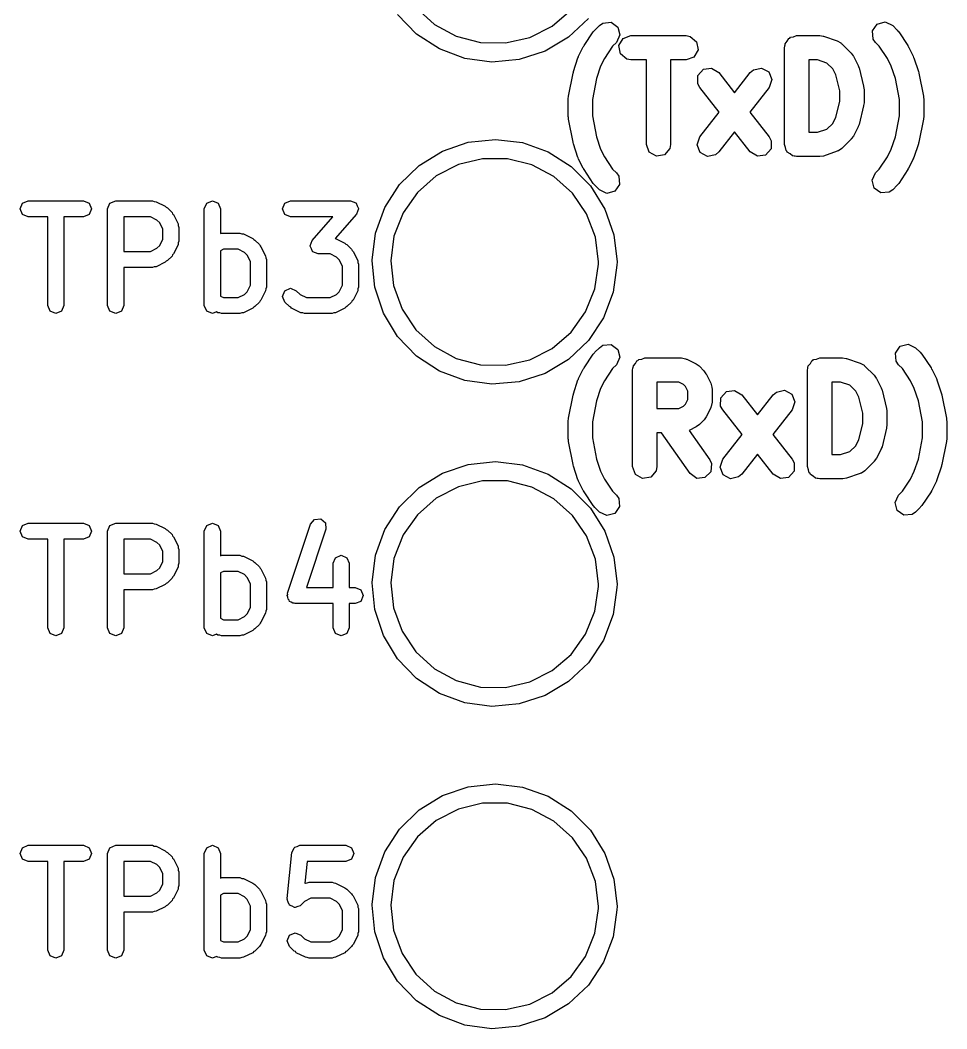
# Model space of a CAD drawing. Extents: x 59.1 to 151.1, y -119.5 to -80.2.
# Drawn here: x 96.06 to 101.81, y -110.76 to -104.5 of the extents above; entities that cross this region are included whole.
import ezdxf

# ---------------------------------------------------------------- set-up
doc = ezdxf.new("R2010")
doc.units = 0
doc.layers.add('BLACK', color=7, linetype='CONTINUOUS')

msp = doc.modelspace()

# ---------------------------------------------------------------- linework, layer by layer
at = {"layer": 'BLACK', "linetype": 'CONTINUOUS'}
for p, q in [((98.5156, -104.586), (98.3979, -104.464)), ((98.512, -104.421), (98.6265, -104.526)), ((99.3568, -104.537), (99.4746, -104.436)), ((98.6265, -104.526), (98.7627, -104.599)), ((99.2184, -104.607), (99.3568, -104.537)), ((99.5822, -104.489), (99.4595, -104.605)), ((99.6217, -104.561), (99.6503, -104.533)), ((99.6503, -104.533), (99.6716, -104.518)), ((99.6716, -104.518), (99.7227, -104.513)), ((99.7227, -104.513), (99.7647, -104.543)), ((101.345, -104.566), (101.375, -104.524)), ((101.375, -104.524), (101.424, -104.511)), ((101.424, -104.511), (101.471, -104.533)), ((101.471, -104.533), (101.499, -104.561)), ((98.6573, -104.678), (98.5156, -104.586)), ((98.7627, -104.599), (98.9125, -104.639)), ((99.5552, -104.658), (99.6123, -104.573)), ((99.6123, -104.573), (99.6202, -104.564)), ((99.6202, -104.564), (99.6217, -104.561)), ((99.778, -104.592), (99.7563, -104.639)), ((99.7647, -104.543), (99.778, -104.592)), ((99.7979, -104.614), (99.8461, -104.596)), ((99.8461, -104.596), (100.189, -104.596)), ((100.189, -104.596), (100.215, -104.601)), ((100.215, -104.601), (100.254, -104.634)), ((100.837, -104.606), (100.856, -104.603)), ((100.856, -104.603), (100.875, -104.596)), ((100.875, -104.596), (101.018, -104.596)), ((101.018, -104.596), (101.04, -104.6)), ((101.04, -104.6), (101.041, -104.6)), ((101.041, -104.6), (101.127, -104.629)), ((101.35, -104.617), (101.345, -104.566)), ((101.499, -104.561), (101.506, -104.571)), ((101.506, -104.571), (101.509, -104.573)), ((101.509, -104.573), (101.566, -104.658)), ((98.9125, -104.639), (99.0674, -104.641)), ((99.0674, -104.641), (99.2184, -104.607)), ((99.4595, -104.605), (99.314, -104.692)), ((99.5219, -104.724), (99.5505, -104.666)), ((99.5505, -104.666), (99.5545, -104.661)), ((99.5545, -104.661), (99.5552, -104.658)), ((99.733, -104.662), (99.6826, -104.738)), ((99.7563, -104.639), (99.733, -104.662)), ((99.7723, -104.658), (99.7979, -104.614)), ((99.7812, -104.709), (99.7723, -104.658)), ((100.254, -104.634), (100.263, -104.684)), ((100.8, -104.671), (100.801, -104.662)), ((100.801, -104.658), (100.803, -104.656)), ((100.801, -104.662), (100.801, -104.658)), ((100.803, -104.656), (100.804, -104.646)), ((100.804, -104.646), (100.817, -104.631)), ((100.817, -104.631), (100.827, -104.614)), ((100.827, -104.614), (100.833, -104.612)), ((100.833, -104.612), (100.837, -104.606)), ((101.127, -104.629), (101.15, -104.641)), ((101.15, -104.641), (101.152, -104.645)), ((101.152, -104.645), (101.156, -104.647)), ((101.156, -104.647), (101.213, -104.704)), ((101.365, -104.639), (101.35, -104.617)), ((101.388, -104.662), (101.365, -104.639)), ((101.438, -104.738), (101.388, -104.662)), ((101.566, -104.658), (101.568, -104.665)), ((101.568, -104.665), (101.57, -104.666)), ((101.57, -104.666), (101.599, -104.724)), ((98.8161, -104.737), (98.6573, -104.678)), ((99.314, -104.692), (99.1528, -104.744)), ((99.5178, -104.733), (99.5216, -104.727)), ((99.5216, -104.727), (99.5219, -104.724)), ((99.8205, -104.742), (99.7812, -104.709)), ((100.237, -104.729), (100.189, -104.746)), ((100.263, -104.684), (100.237, -104.729)), ((100.8, -105.271), (100.8, -104.671)), ((101.213, -104.704), (101.226, -104.722)), ((101.226, -104.722), (101.228, -104.724)), ((101.228, -104.724), (101.256, -104.781)), ((101.599, -104.724), (101.601, -104.731)), ((98.9841, -104.76), (98.8161, -104.737)), ((99.1528, -104.744), (98.9841, -104.76)), ((99.4893, -104.819), (99.5178, -104.733)), ((99.6585, -104.786), (99.6331, -104.862)), ((99.6826, -104.738), (99.6585, -104.786)), ((99.8461, -104.746), (99.8205, -104.742)), ((99.9426, -104.746), (99.8461, -104.746)), ((99.9426, -105.271), (99.9426, -104.746)), ((100.189, -104.746), (100.093, -104.746)), ((100.093, -104.746), (100.093, -105.271)), ((100.95, -104.746), (100.95, -105.196)), ((101.005, -104.746), (100.95, -104.746)), ((101.063, -104.766), (101.005, -104.746)), ((101.099, -104.802), (101.063, -104.766)), ((101.256, -104.781), (101.26, -104.793)), ((101.462, -104.786), (101.438, -104.738)), ((101.488, -104.862), (101.462, -104.786)), ((101.601, -104.731), (101.603, -104.733)), ((101.603, -104.733), (101.632, -104.819)), ((99.4583, -104.971), (99.4869, -104.828)), ((99.4869, -104.828), (99.4894, -104.822)), ((99.4894, -104.822), (99.4893, -104.819)), ((100.261, -104.895), (100.262, -104.844)), ((100.262, -104.844), (100.296, -104.805)), ((100.296, -104.805), (100.347, -104.798)), ((100.347, -104.798), (100.391, -104.825)), ((100.391, -104.825), (100.489, -104.95)), ((100.489, -104.95), (100.587, -104.825)), ((100.587, -104.825), (100.607, -104.808)), ((100.607, -104.808), (100.657, -104.797)), ((100.657, -104.797), (100.702, -104.821)), ((100.702, -104.821), (100.721, -104.869)), ((101.118, -104.84), (101.099, -104.802)), ((101.143, -104.938), (101.118, -104.84)), ((101.26, -104.793), (101.262, -104.796)), ((101.262, -104.796), (101.29, -104.91)), ((101.632, -104.819), (101.633, -104.826)), ((101.633, -104.826), (101.634, -104.828)), ((101.634, -104.828), (101.663, -104.971)), ((99.6331, -104.862), (99.6069, -104.993)), ((100.273, -104.918), (100.261, -104.895)), ((100.721, -104.869), (100.705, -104.918)), ((101.29, -104.91), (101.291, -104.925)), ((101.514, -104.993), (101.488, -104.862)), ((99.4569, -104.986), (99.4588, -104.974)), ((99.4588, -104.974), (99.4583, -104.971)), ((100.394, -105.071), (100.273, -104.918)), ((100.705, -104.918), (100.584, -105.071)), ((101.143, -105.005), (101.143, -104.938)), ((101.291, -104.925), (101.293, -104.929)), ((101.293, -104.929), (101.293, -105.014)), ((101.663, -104.971), (101.663, -104.982)), ((99.4569, -105.1), (99.4569, -104.986)), ((99.6069, -104.993), (99.6069, -105.093)), ((101.118, -105.102), (101.143, -105.005)), ((101.29, -105.032), (101.262, -105.147)), ((101.293, -105.014), (101.29, -105.029)), ((101.29, -105.029), (101.29, -105.032)), ((101.514, -105.093), (101.514, -104.993)), ((101.663, -104.982), (101.664, -104.986)), ((101.664, -104.986), (101.664, -105.1)), ((99.4581, -105.103), (99.4569, -105.1)), ((99.4583, -105.115), (99.4581, -105.103)), ((99.6069, -105.093), (99.6331, -105.224)), ((100.273, -105.225), (100.394, -105.071)), ((100.584, -105.071), (100.705, -105.225)), ((101.099, -105.141), (101.118, -105.102)), ((101.488, -105.224), (101.514, -105.093)), ((101.664, -105.1), (101.662, -105.111)), ((99.4869, -105.258), (99.4583, -105.115)), ((101.063, -105.177), (101.099, -105.141)), ((101.256, -105.162), (101.228, -105.219)), ((101.262, -105.147), (101.256, -105.159)), ((101.256, -105.159), (101.256, -105.162)), ((101.663, -105.115), (101.634, -105.258)), ((101.662, -105.111), (101.663, -105.115)), ((99.6331, -105.224), (99.6585, -105.3)), ((100.257, -105.274), (100.273, -105.225)), ((100.489, -105.193), (100.391, -105.318)), ((100.587, -105.318), (100.489, -105.193)), ((100.705, -105.225), (100.717, -105.248)), ((100.95, -105.196), (101.005, -105.196)), ((101.005, -105.196), (101.063, -105.177)), ((101.228, -105.219), (101.214, -105.237)), ((101.462, -105.3), (101.488, -105.224)), ((98.6764, -105.312), (98.8368, -105.258)), ((98.8368, -105.258), (99.0053, -105.24)), ((99.0053, -105.24), (99.1735, -105.26)), ((99.1735, -105.26), (99.3332, -105.317)), ((99.4883, -105.26), (99.4869, -105.258)), ((99.4893, -105.267), (99.4883, -105.26)), ((99.5178, -105.352), (99.4893, -105.267)), ((99.9601, -105.32), (99.9426, -105.271)), ((100.093, -105.271), (100.088, -105.297)), ((100.276, -105.321), (100.257, -105.274)), ((100.717, -105.248), (100.716, -105.299)), ((100.806, -105.29), (100.8, -105.271)), ((100.81, -105.309), (100.806, -105.29)), ((101.213, -105.239), (101.156, -105.296)), ((101.214, -105.237), (101.213, -105.239)), ((101.632, -105.267), (101.603, -105.352)), ((101.634, -105.258), (101.632, -105.264)), ((101.632, -105.264), (101.632, -105.267)), ((98.5321, -105.401), (98.6764, -105.312)), ((99.3332, -105.317), (99.4762, -105.408)), ((99.5197, -105.355), (99.5178, -105.352)), ((99.5219, -105.362), (99.5197, -105.355)), ((99.6585, -105.3), (99.6826, -105.348)), ((99.6826, -105.348), (99.733, -105.424)), ((100.005, -105.345), (99.9601, -105.32)), ((100.055, -105.336), (100.005, -105.345)), ((100.088, -105.297), (100.055, -105.336)), ((100.321, -105.346), (100.276, -105.321)), ((100.371, -105.335), (100.321, -105.346)), ((100.391, -105.318), (100.371, -105.335)), ((100.631, -105.345), (100.587, -105.318)), ((100.682, -105.338), (100.631, -105.345)), ((100.716, -105.299), (100.682, -105.338)), ((100.815, -105.313), (100.81, -105.309)), ((100.817, -105.32), (100.815, -105.313)), ((100.834, -105.329), (100.817, -105.32)), ((100.849, -105.342), (100.834, -105.329)), ((100.859, -105.344), (100.849, -105.342)), ((100.862, -105.345), (100.859, -105.344)), ((100.865, -105.345), (100.862, -105.345)), ((100.875, -105.346), (100.865, -105.345)), ((101.018, -105.346), (100.875, -105.346)), ((101.019, -105.346), (101.018, -105.346)), ((101.041, -105.343), (101.019, -105.346)), ((101.127, -105.314), (101.041, -105.343)), ((101.131, -105.311), (101.127, -105.314)), ((101.135, -105.311), (101.131, -105.311)), ((101.156, -105.296), (101.135, -105.311)), ((101.388, -105.424), (101.438, -105.348)), ((101.438, -105.348), (101.462, -105.3)), ((101.603, -105.352), (101.599, -105.359)), ((98.411, -105.52), (98.5321, -105.401)), ((98.7753, -105.396), (98.6376, -105.467)), ((98.9259, -105.36), (98.7753, -105.396)), ((99.0808, -105.36), (98.9259, -105.36)), ((99.231, -105.398), (99.0808, -105.36)), ((99.3679, -105.471), (99.231, -105.398)), ((99.4762, -105.408), (99.5956, -105.528)), ((99.5505, -105.419), (99.5219, -105.362)), ((101.599, -105.362), (101.57, -105.419)), ((101.599, -105.359), (101.599, -105.362)), ((98.6376, -105.467), (98.5209, -105.569)), ((99.4836, -105.574), (99.3679, -105.471)), ((99.5524, -105.421), (99.5505, -105.419)), ((99.5552, -105.427), (99.5524, -105.421)), ((99.6123, -105.513), (99.5552, -105.427)), ((99.733, -105.424), (99.7563, -105.447)), ((99.7563, -105.447), (99.7713, -105.468)), ((99.7713, -105.468), (99.7757, -105.519)), ((101.343, -105.493), (101.365, -105.447)), ((101.365, -105.447), (101.388, -105.424)), ((101.566, -105.427), (101.509, -105.513)), ((101.57, -105.419), (101.566, -105.425)), ((101.566, -105.425), (101.566, -105.427)), ((98.3193, -105.662), (98.411, -105.52)), ((99.5956, -105.528), (99.6854, -105.672)), ((99.6151, -105.515), (99.6123, -105.513)), ((99.6217, -105.524), (99.6151, -105.515)), ((99.6503, -105.553), (99.6217, -105.524)), ((99.7757, -105.519), (99.7463, -105.561)), ((101.356, -105.543), (101.343, -105.493)), ((101.398, -105.572), (101.356, -105.543)), ((101.499, -105.524), (101.471, -105.553)), ((101.501, -105.521), (101.499, -105.524)), ((101.509, -105.513), (101.501, -105.521)), ((98.5209, -105.569), (98.4318, -105.695)), ((99.5713, -105.701), (99.4836, -105.574)), ((99.6967, -105.575), (99.6503, -105.553)), ((99.7463, -105.561), (99.6967, -105.575)), ((101.449, -105.568), (101.398, -105.572)), ((101.471, -105.553), (101.449, -105.568)), ((96.0557, -105.671), (96.0704, -105.636)), ((96.0704, -105.636), (96.1057, -105.621)), ((96.1057, -105.621), (96.4486, -105.621)), ((96.4486, -105.621), (96.4839, -105.636)), ((96.4839, -105.636), (96.4986, -105.671)), ((96.5986, -105.671), (96.6132, -105.636)), ((96.6132, -105.636), (96.6486, -105.621)), ((96.6486, -105.621), (96.8771, -105.621)), ((96.8771, -105.621), (96.8879, -105.626)), ((96.8879, -105.626), (96.8995, -105.627)), ((96.8995, -105.627), (96.9566, -105.655)), ((96.9566, -105.655), (96.962, -105.661)), ((96.962, -105.661), (96.9696, -105.665)), ((96.9696, -105.665), (96.9982, -105.693)), ((97.1986, -105.671), (97.2132, -105.636)), ((97.2132, -105.636), (97.2486, -105.621)), ((97.2486, -105.621), (97.2839, -105.636)), ((97.2839, -105.636), (97.2986, -105.671)), ((97.6843, -105.671), (97.6989, -105.636)), ((97.6989, -105.636), (97.7343, -105.621)), ((97.7343, -105.621), (98.1057, -105.621)), ((98.1057, -105.621), (98.122, -105.628)), ((98.122, -105.628), (98.1386, -105.634)), ((98.1386, -105.634), (98.1394, -105.635)), ((98.1394, -105.635), (98.1411, -105.636)), ((98.1411, -105.636), (98.1478, -105.652)), ((98.1478, -105.652), (98.1556, -105.668)), ((98.1556, -105.668), (98.155, -105.67)), ((98.2613, -105.821), (98.3193, -105.662)), ((96.0704, -105.707), (96.0557, -105.671)), ((96.1057, -105.721), (96.0704, -105.707)), ((96.2271, -105.721), (96.1057, -105.721)), ((96.2271, -106.271), (96.2271, -105.721)), ((96.4486, -105.721), (96.3271, -105.721)), ((96.3271, -105.721), (96.3271, -106.271)), ((96.4839, -105.707), (96.4486, -105.721)), ((96.4986, -105.671), (96.4839, -105.707)), ((96.5986, -106.271), (96.5986, -105.671)), ((96.6986, -105.721), (96.6986, -105.936)), ((96.8653, -105.721), (96.6986, -105.721)), ((96.9047, -105.741), (96.8653, -105.721)), ((96.9982, -105.693), (97.0014, -105.701)), ((97.0014, -105.701), (97.0076, -105.706)), ((97.0076, -105.706), (97.0361, -105.763)), ((97.1986, -106.271), (97.1986, -105.671)), ((97.2986, -105.671), (97.2986, -105.824)), ((97.6989, -105.707), (97.6843, -105.671)), ((97.7343, -105.721), (97.6989, -105.707)), ((97.9955, -105.721), (97.7343, -105.721)), ((97.8681, -105.867), (97.9955, -105.721)), ((98.1433, -105.704), (98.0114, -105.855)), ((98.149, -105.688), (98.1433, -105.704)), ((98.1557, -105.671), (98.149, -105.688)), ((98.155, -105.67), (98.1557, -105.671)), ((98.4318, -105.695), (98.3756, -105.84)), ((99.6261, -105.846), (99.5713, -105.701)), ((99.6854, -105.672), (99.7411, -105.832)), ((96.9218, -105.758), (96.9047, -105.741)), ((96.9414, -105.798), (96.9218, -105.758)), ((97.0361, -105.763), (97.037, -105.775)), ((97.037, -105.775), (97.0414, -105.786)), ((97.0414, -105.786), (97.0414, -105.871)), ((96.9414, -105.86), (96.9414, -105.798)), ((97.2986, -105.824), (97.3057, -105.821)), ((97.3057, -105.821), (97.42, -105.821)), ((97.42, -105.821), (97.4308, -105.826)), ((97.4308, -105.826), (97.4424, -105.827)), ((97.4424, -105.827), (97.4995, -105.855)), ((97.4995, -105.855), (97.5049, -105.861)), ((98.0114, -105.855), (98.0138, -105.855)), ((98.0138, -105.855), (98.0709, -105.884)), ((98.2401, -105.989), (98.2613, -105.821)), ((98.3756, -105.84), (98.3553, -105.993)), ((99.6447, -106), (99.6261, -105.846)), ((99.7411, -105.832), (99.76, -106)), ((96.8653, -105.936), (96.9047, -105.916)), ((96.9047, -105.916), (96.9218, -105.899)), ((96.9218, -105.899), (96.9414, -105.86)), ((97.0361, -105.894), (97.0076, -105.951)), ((97.037, -105.882), (97.0361, -105.894)), ((97.0414, -105.871), (97.037, -105.882)), ((97.5049, -105.861), (97.5125, -105.865)), ((97.5125, -105.865), (97.5411, -105.893)), ((97.5411, -105.893), (97.5442, -105.901)), ((97.5442, -105.901), (97.5504, -105.906)), ((97.5504, -105.906), (97.579, -105.963)), ((97.8557, -105.9), (97.8624, -105.884)), ((97.8564, -105.902), (97.8557, -105.9)), ((97.8558, -105.903), (97.8564, -105.902)), ((97.8636, -105.919), (97.8558, -105.903)), ((97.8624, -105.884), (97.8681, -105.867)), ((97.8704, -105.935), (97.8636, -105.919)), ((98.0709, -105.884), (98.0763, -105.89)), ((98.0763, -105.89), (98.0839, -105.893)), ((98.0839, -105.893), (98.1125, -105.922)), ((96.6986, -105.936), (96.8653, -105.936)), ((96.9982, -105.964), (96.9696, -105.992)), ((97.0014, -105.956), (96.9982, -105.964)), ((97.0076, -105.951), (97.0014, -105.956)), ((97.3175, -105.921), (97.2986, -105.931)), ((97.2986, -105.931), (97.2986, -106.212)), ((97.4082, -105.921), (97.3175, -105.921)), ((97.4475, -105.941), (97.4082, -105.921)), ((97.4646, -105.958), (97.4475, -105.941)), ((97.4843, -105.998), (97.4646, -105.958)), ((97.579, -105.963), (97.5798, -105.975)), ((97.5798, -105.975), (97.5843, -105.986)), ((97.872, -105.936), (97.8704, -105.935)), ((97.8728, -105.938), (97.872, -105.936)), ((97.8895, -105.943), (97.8728, -105.938)), ((97.9057, -105.95), (97.8895, -105.943)), ((97.9796, -105.95), (97.9057, -105.95)), ((98.019, -105.97), (97.9796, -105.95)), ((98.036, -105.987), (98.019, -105.97)), ((98.1125, -105.922), (98.1156, -105.929)), ((98.1156, -105.929), (98.1219, -105.935)), ((98.1219, -105.935), (98.1504, -105.992)), ((96.8771, -106.036), (96.6986, -106.036)), ((96.6986, -106.036), (96.6986, -106.271)), ((96.8879, -106.031), (96.8771, -106.036)), ((96.8995, -106.03), (96.8879, -106.031)), ((96.9566, -106.002), (96.8995, -106.03)), ((96.962, -105.996), (96.9566, -106.002)), ((96.9696, -105.992), (96.962, -105.996)), ((97.4843, -106.145), (97.4843, -105.998)), ((97.5843, -105.986), (97.5843, -106.157)), ((98.0557, -106.026), (98.036, -105.987)), ((98.0557, -106.145), (98.0557, -106.026)), ((98.1504, -105.992), (98.1513, -106.004)), ((98.1513, -106.004), (98.1557, -106.014)), ((98.1557, -106.014), (98.1557, -106.157)), ((98.2405, -105.993), (98.2401, -105.989)), ((98.2566, -106.158), (98.2405, -105.993)), ((98.3553, -105.993), (98.3723, -106.147)), ((99.6227, -106.167), (99.6446, -106.014)), ((99.6446, -106.014), (99.6447, -106)), ((99.7597, -106.021), (99.7361, -106.189)), ((99.76, -106), (99.7597, -106.021)), ((97.4646, -106.185), (97.4843, -106.145)), ((97.5798, -106.168), (97.579, -106.18)), ((97.5843, -106.157), (97.5798, -106.168)), ((97.6989, -106.179), (97.7343, -106.164)), ((97.7343, -106.164), (97.7696, -106.179)), ((98.036, -106.185), (98.0557, -106.145)), ((98.1513, -106.168), (98.1504, -106.18)), ((98.1557, -106.157), (98.1513, -106.168)), ((98.3101, -106.319), (98.2566, -106.158)), ((98.3723, -106.147), (98.4256, -106.293)), ((99.565, -106.311), (99.6227, -106.167)), ((97.2986, -106.212), (97.3175, -106.221)), ((97.3175, -106.221), (97.4082, -106.221)), ((97.4082, -106.221), (97.4475, -106.202)), ((97.4475, -106.202), (97.4646, -106.185)), ((97.579, -106.18), (97.5504, -106.237)), ((97.6843, -106.214), (97.6989, -106.179)), ((97.6989, -106.25), (97.6843, -106.214)), ((97.7696, -106.179), (97.7925, -106.202)), ((97.7925, -106.202), (97.8318, -106.221)), ((97.8318, -106.221), (97.9796, -106.221)), ((97.9796, -106.221), (98.019, -106.202)), ((98.019, -106.202), (98.036, -106.185)), ((98.1504, -106.18), (98.1219, -106.237)), ((99.7361, -106.189), (99.676, -106.347)), ((96.2418, -106.307), (96.2271, -106.271)), ((96.3271, -106.271), (96.3125, -106.307)), ((96.6132, -106.307), (96.5986, -106.271)), ((96.6986, -106.271), (96.6839, -106.307)), ((97.2132, -106.307), (97.1986, -106.271)), ((97.4995, -106.288), (97.4424, -106.316)), ((97.5049, -106.281), (97.4995, -106.288)), ((97.5125, -106.278), (97.5049, -106.281)), ((97.5411, -106.25), (97.5125, -106.278)), ((97.5442, -106.242), (97.5411, -106.25)), ((97.5504, -106.237), (97.5442, -106.242)), ((97.7275, -106.278), (97.6989, -106.25)), ((97.7351, -106.281), (97.7275, -106.278)), ((97.7405, -106.288), (97.7351, -106.281)), ((97.7976, -106.316), (97.7405, -106.288)), ((98.0709, -106.288), (98.0138, -106.316)), ((98.0763, -106.281), (98.0709, -106.288)), ((98.0839, -106.278), (98.0763, -106.281)), ((98.1125, -106.25), (98.0839, -106.278)), ((98.1156, -106.242), (98.1125, -106.25)), ((98.1219, -106.237), (98.1156, -106.242)), ((98.4256, -106.293), (98.512, -106.421)), ((96.2771, -106.321), (96.2418, -106.307)), ((96.3125, -106.307), (96.2771, -106.321)), ((96.6486, -106.321), (96.6132, -106.307)), ((96.6839, -106.307), (96.6486, -106.321)), ((97.2486, -106.321), (97.2132, -106.307)), ((97.2734, -106.311), (97.2486, -106.321)), ((97.2834, -106.316), (97.2734, -106.311)), ((97.295, -106.317), (97.2834, -106.316)), ((97.3057, -106.321), (97.295, -106.317)), ((97.42, -106.321), (97.3057, -106.321)), ((97.4308, -106.317), (97.42, -106.321)), ((97.4424, -106.316), (97.4308, -106.317)), ((97.8092, -106.317), (97.7976, -106.316)), ((97.82, -106.321), (97.8092, -106.317)), ((97.9914, -106.321), (97.82, -106.321)), ((98.0022, -106.317), (97.9914, -106.321)), ((98.0138, -106.316), (98.0022, -106.317)), ((98.3979, -106.464), (98.3101, -106.319)), ((99.4746, -106.436), (99.565, -106.311)), ((99.676, -106.347), (99.5822, -106.489)), ((98.5156, -106.586), (98.3979, -106.464)), ((98.512, -106.421), (98.6265, -106.526)), ((99.3568, -106.537), (99.4746, -106.436)), ((98.6265, -106.526), (98.7627, -106.599)), ((99.2184, -106.607), (99.3568, -106.537)), ((99.5822, -106.489), (99.4595, -106.605)), ((99.6217, -106.561), (99.6503, -106.533)), ((99.6503, -106.533), (99.6716, -106.518)), ((99.6716, -106.518), (99.7227, -106.513)), ((99.7227, -106.513), (99.7647, -106.543)), ((99.7647, -106.543), (99.778, -106.592)), ((101.488, -106.566), (101.517, -106.524)), ((101.517, -106.524), (101.567, -106.511)), ((101.567, -106.511), (101.613, -106.533)), ((101.613, -106.533), (101.642, -106.561)), ((98.6573, -106.678), (98.5156, -106.586)), ((98.7627, -106.599), (98.9125, -106.639)), ((99.0674, -106.641), (99.2184, -106.607)), ((99.4595, -106.605), (99.314, -106.692)), ((99.5552, -106.658), (99.6123, -106.573)), ((99.6123, -106.573), (99.6202, -106.564)), ((99.6202, -106.564), (99.6217, -106.561)), ((99.778, -106.592), (99.7563, -106.639)), ((99.89, -106.612), (99.8944, -106.606)), ((99.8944, -106.606), (99.9135, -106.603)), ((99.9135, -106.603), (99.9319, -106.596)), ((99.9319, -106.596), (100.16, -106.596)), ((100.16, -106.596), (100.186, -106.601)), ((100.186, -106.601), (100.19, -106.604)), ((100.19, -106.604), (100.194, -106.604)), ((100.194, -106.604), (100.251, -106.633)), ((100.976, -106.612), (100.98, -106.606)), ((100.98, -106.606), (100.999, -106.603)), ((100.999, -106.603), (101.018, -106.596)), ((101.018, -106.596), (101.16, -106.596)), ((101.16, -106.596), (101.183, -106.6)), ((101.183, -106.6), (101.184, -106.6)), ((101.184, -106.6), (101.27, -106.629)), ((101.492, -106.617), (101.488, -106.566)), ((101.642, -106.561), (101.649, -106.571)), ((101.649, -106.571), (101.651, -106.573)), ((101.651, -106.573), (101.709, -106.658)), ((98.9125, -106.639), (99.0674, -106.641)), ((99.5219, -106.724), (99.5505, -106.666)), ((99.5505, -106.666), (99.5545, -106.661)), ((99.5545, -106.661), (99.5552, -106.658)), ((99.733, -106.662), (99.6826, -106.738)), ((99.7563, -106.639), (99.733, -106.662)), ((99.8569, -106.671), (99.8586, -106.662)), ((99.858, -106.658), (99.8597, -106.656)), ((99.8586, -106.662), (99.858, -106.658)), ((99.8597, -106.656), (99.8614, -106.646)), ((99.8614, -106.646), (99.8739, -106.631)), ((99.8739, -106.631), (99.8836, -106.614)), ((99.8836, -106.614), (99.89, -106.612)), ((100.251, -106.633), (100.269, -106.646)), ((100.269, -106.646), (100.271, -106.647)), ((100.271, -106.647), (100.299, -106.676)), ((100.943, -106.671), (100.944, -106.662)), ((100.944, -106.658), (100.945, -106.656)), ((100.944, -106.662), (100.944, -106.658)), ((100.945, -106.656), (100.947, -106.646)), ((100.947, -106.646), (100.96, -106.631)), ((100.96, -106.631), (100.969, -106.614)), ((100.969, -106.614), (100.976, -106.612)), ((101.27, -106.629), (101.293, -106.641)), ((101.293, -106.641), (101.295, -106.645)), ((101.295, -106.645), (101.299, -106.647)), ((101.299, -106.647), (101.356, -106.704)), ((101.507, -106.639), (101.492, -106.617)), ((101.531, -106.662), (101.507, -106.639)), ((101.581, -106.738), (101.531, -106.662)), ((101.709, -106.658), (101.711, -106.665)), ((101.711, -106.665), (101.713, -106.666)), ((101.713, -106.666), (101.742, -106.724)), ((98.8161, -106.737), (98.6573, -106.678)), ((99.314, -106.692), (99.1528, -106.744)), ((99.4893, -106.819), (99.5178, -106.733)), ((99.5178, -106.733), (99.5216, -106.727)), ((99.5216, -106.727), (99.5219, -106.724)), ((99.8569, -107.271), (99.8569, -106.671)), ((100.299, -106.676), (100.312, -106.694)), ((100.312, -106.694), (100.313, -106.695)), ((100.313, -106.695), (100.342, -106.752)), ((100.943, -107.271), (100.943, -106.671)), ((101.356, -106.704), (101.369, -106.722)), ((101.369, -106.722), (101.37, -106.724)), ((101.37, -106.724), (101.399, -106.781)), ((101.742, -106.724), (101.744, -106.731)), ((101.744, -106.731), (101.746, -106.733)), ((101.746, -106.733), (101.774, -106.819)), ((98.9841, -106.76), (98.8161, -106.737)), ((99.1528, -106.744), (98.9841, -106.76)), ((99.6585, -106.786), (99.6331, -106.862)), ((99.6826, -106.738), (99.6585, -106.786)), ((100.007, -106.746), (100.007, -106.911)), ((100.143, -106.746), (100.007, -106.746)), ((100.173, -106.762), (100.143, -106.746)), ((100.185, -106.773), (100.173, -106.762)), ((100.2, -106.803), (100.185, -106.773)), ((100.342, -106.752), (100.349, -106.777)), ((100.349, -106.777), (100.348, -106.781)), ((100.348, -106.781), (100.35, -106.786)), ((100.35, -106.786), (100.35, -106.871)), ((101.093, -106.746), (101.093, -107.196)), ((101.148, -106.746), (101.093, -106.746)), ((101.206, -106.766), (101.148, -106.746)), ((101.242, -106.802), (101.206, -106.766)), ((101.399, -106.781), (101.403, -106.793)), ((101.403, -106.793), (101.405, -106.796)), ((101.605, -106.786), (101.581, -106.738)), ((101.631, -106.862), (101.605, -106.786)), ((99.4583, -106.971), (99.4869, -106.828)), ((99.4869, -106.828), (99.4894, -106.822)), ((99.4894, -106.822), (99.4893, -106.819)), ((100.185, -106.884), (100.2, -106.854)), ((100.2, -106.854), (100.2, -106.803)), ((100.403, -106.895), (100.405, -106.844)), ((100.405, -106.844), (100.439, -106.805)), ((100.439, -106.805), (100.49, -106.798)), ((100.49, -106.798), (100.534, -106.825)), ((100.534, -106.825), (100.632, -106.95)), ((100.632, -106.95), (100.73, -106.825)), ((100.73, -106.825), (100.749, -106.808)), ((100.749, -106.808), (100.8, -106.797)), ((100.8, -106.797), (100.845, -106.821)), ((100.845, -106.821), (100.864, -106.869)), ((101.261, -106.84), (101.242, -106.802)), ((101.285, -106.938), (101.261, -106.84)), ((101.405, -106.796), (101.433, -106.91)), ((101.774, -106.819), (101.775, -106.826)), ((101.775, -106.826), (101.777, -106.828)), ((101.777, -106.828), (101.805, -106.971)), ((99.6331, -106.862), (99.6069, -106.993)), ((100.007, -106.911), (100.143, -106.911)), ((100.143, -106.911), (100.173, -106.896)), ((100.173, -106.896), (100.185, -106.884)), ((100.342, -106.905), (100.313, -106.962)), ((100.345, -106.897), (100.342, -106.901)), ((100.342, -106.901), (100.342, -106.905)), ((100.35, -106.871), (100.345, -106.897)), ((100.416, -106.918), (100.403, -106.895)), ((100.536, -107.071), (100.416, -106.918)), ((100.848, -106.918), (100.727, -107.071)), ((100.864, -106.869), (100.848, -106.918)), ((101.433, -106.91), (101.434, -106.925)), ((101.657, -106.993), (101.631, -106.862)), ((99.4569, -106.986), (99.4588, -106.974)), ((99.4588, -106.974), (99.4583, -106.971)), ((100.299, -106.982), (100.271, -107.01)), ((100.3, -106.98), (100.299, -106.982)), ((100.313, -106.962), (100.3, -106.98)), ((101.285, -107.005), (101.285, -106.938)), ((101.434, -106.925), (101.435, -106.929)), ((101.435, -106.929), (101.435, -107.014)), ((101.805, -106.971), (101.806, -106.982)), ((101.806, -106.982), (101.807, -106.986)), ((99.4569, -107.1), (99.4569, -106.986)), ((99.6069, -106.993), (99.6069, -107.093)), ((100.251, -107.024), (100.208, -107.046)), ((100.208, -107.046), (100.336, -107.228)), ((100.252, -107.023), (100.251, -107.024)), ((100.271, -107.01), (100.252, -107.023)), ((101.261, -107.102), (101.285, -107.005)), ((101.433, -107.032), (101.405, -107.147)), ((101.435, -107.014), (101.433, -107.029)), ((101.433, -107.029), (101.433, -107.032)), ((101.657, -107.093), (101.657, -106.993)), ((101.807, -106.986), (101.807, -107.1)), ((99.4581, -107.103), (99.4569, -107.1)), ((99.4583, -107.115), (99.4581, -107.103)), ((99.6069, -107.093), (99.6331, -107.224)), ((100.036, -107.061), (100.007, -107.061)), ((100.007, -107.061), (100.007, -107.271)), ((100.213, -107.314), (100.036, -107.061)), ((100.416, -107.225), (100.536, -107.071)), ((100.727, -107.071), (100.848, -107.225)), ((101.242, -107.141), (101.261, -107.102)), ((101.631, -107.224), (101.657, -107.093)), ((101.807, -107.1), (101.805, -107.111)), ((99.4869, -107.258), (99.4583, -107.115)), ((101.206, -107.177), (101.242, -107.141)), ((101.399, -107.162), (101.37, -107.219)), ((101.405, -107.147), (101.399, -107.159)), ((101.399, -107.159), (101.399, -107.162)), ((101.805, -107.115), (101.777, -107.258)), ((101.805, -107.111), (101.805, -107.115)), ((99.6331, -107.224), (99.6585, -107.3)), ((100.336, -107.228), (100.347, -107.252)), ((100.4, -107.274), (100.416, -107.225)), ((100.632, -107.193), (100.534, -107.318)), ((100.73, -107.318), (100.632, -107.193)), ((100.848, -107.225), (100.86, -107.248)), ((101.093, -107.196), (101.148, -107.196)), ((101.148, -107.196), (101.206, -107.177)), ((101.37, -107.219), (101.357, -107.237)), ((101.605, -107.3), (101.631, -107.224)), ((98.6764, -107.312), (98.8368, -107.258)), ((98.8368, -107.258), (99.0053, -107.24)), ((99.0053, -107.24), (99.1735, -107.26)), ((99.1735, -107.26), (99.3332, -107.317)), ((99.4883, -107.26), (99.4869, -107.258)), ((99.4893, -107.267), (99.4883, -107.26)), ((99.5178, -107.352), (99.4893, -107.267)), ((99.8744, -107.32), (99.8569, -107.271)), ((100.007, -107.271), (100.002, -107.297)), ((100.347, -107.252), (100.343, -107.303)), ((100.419, -107.321), (100.4, -107.274)), ((100.86, -107.248), (100.859, -107.299)), ((100.949, -107.29), (100.943, -107.271)), ((100.953, -107.309), (100.949, -107.29)), ((101.299, -107.296), (101.278, -107.311)), ((101.356, -107.239), (101.299, -107.296)), ((101.357, -107.237), (101.356, -107.239)), ((101.774, -107.267), (101.746, -107.352)), ((101.777, -107.258), (101.774, -107.264)), ((101.774, -107.264), (101.774, -107.267)), ((98.5321, -107.401), (98.6764, -107.312)), ((99.3332, -107.317), (99.4762, -107.408)), ((99.5197, -107.355), (99.5178, -107.352)), ((99.5219, -107.362), (99.5197, -107.355)), ((99.6585, -107.3), (99.6826, -107.348)), ((99.6826, -107.348), (99.733, -107.424)), ((99.9188, -107.345), (99.8744, -107.32)), ((99.9694, -107.336), (99.9188, -107.345)), ((100.002, -107.297), (99.9694, -107.336)), ((100.255, -107.344), (100.213, -107.314)), ((100.306, -107.339), (100.255, -107.344)), ((100.343, -107.303), (100.306, -107.339)), ((100.464, -107.346), (100.419, -107.321)), ((100.514, -107.335), (100.464, -107.346)), ((100.534, -107.318), (100.514, -107.335)), ((100.774, -107.345), (100.73, -107.318)), ((100.824, -107.338), (100.774, -107.345)), ((100.859, -107.299), (100.824, -107.338)), ((100.958, -107.313), (100.953, -107.309)), ((100.96, -107.32), (100.958, -107.313)), ((100.977, -107.329), (100.96, -107.32)), ((100.992, -107.342), (100.977, -107.329)), ((101.002, -107.344), (100.992, -107.342)), ((101.005, -107.345), (101.002, -107.344)), ((101.008, -107.345), (101.005, -107.345)), ((101.018, -107.346), (101.008, -107.345)), ((101.16, -107.346), (101.018, -107.346)), ((101.162, -107.346), (101.16, -107.346)), ((101.184, -107.343), (101.162, -107.346)), ((101.27, -107.314), (101.184, -107.343)), ((101.273, -107.311), (101.27, -107.314)), ((101.278, -107.311), (101.273, -107.311)), ((101.531, -107.424), (101.581, -107.348)), ((101.581, -107.348), (101.605, -107.3)), ((101.746, -107.352), (101.742, -107.359)), ((101.742, -107.359), (101.742, -107.362)), ((98.411, -107.52), (98.5321, -107.401)), ((98.7753, -107.396), (98.6376, -107.467)), ((98.9259, -107.36), (98.7753, -107.396)), ((99.0808, -107.36), (98.9259, -107.36)), ((99.231, -107.398), (99.0808, -107.36)), ((99.3679, -107.471), (99.231, -107.398)), ((99.4762, -107.408), (99.5956, -107.528)), ((99.5505, -107.419), (99.5219, -107.362)), ((99.5524, -107.421), (99.5505, -107.419)), ((99.5552, -107.427), (99.5524, -107.421)), ((101.713, -107.419), (101.709, -107.425)), ((101.742, -107.362), (101.713, -107.419)), ((98.6376, -107.467), (98.5209, -107.569)), ((99.4836, -107.574), (99.3679, -107.471)), ((99.6123, -107.513), (99.5552, -107.427)), ((99.733, -107.424), (99.7563, -107.447)), ((99.7563, -107.447), (99.7713, -107.468)), ((99.7713, -107.468), (99.7757, -107.519)), ((101.486, -107.493), (101.507, -107.447)), ((101.507, -107.447), (101.531, -107.424)), ((101.709, -107.427), (101.651, -107.513)), ((101.709, -107.425), (101.709, -107.427)), ((98.3193, -107.662), (98.411, -107.52)), ((99.5956, -107.528), (99.6854, -107.672)), ((99.6151, -107.515), (99.6123, -107.513)), ((99.6217, -107.524), (99.6151, -107.515)), ((99.6503, -107.553), (99.6217, -107.524)), ((99.7757, -107.519), (99.7463, -107.561)), ((101.499, -107.543), (101.486, -107.493)), ((101.541, -107.572), (101.499, -107.543)), ((101.642, -107.524), (101.613, -107.553)), ((101.644, -107.521), (101.642, -107.524)), ((101.651, -107.513), (101.644, -107.521)), ((97.8583, -107.627), (97.8834, -107.598)), ((97.8834, -107.598), (97.9215, -107.595)), ((97.9215, -107.595), (97.9504, -107.62)), ((98.5209, -107.569), (98.4318, -107.695)), ((99.5713, -107.701), (99.4836, -107.574)), ((99.6967, -107.575), (99.6503, -107.553)), ((99.7463, -107.561), (99.6967, -107.575)), ((101.592, -107.568), (101.541, -107.572)), ((101.613, -107.553), (101.592, -107.568)), ((96.0557, -107.671), (96.0704, -107.636)), ((96.0704, -107.707), (96.0557, -107.671)), ((96.0704, -107.636), (96.1057, -107.621)), ((96.1057, -107.621), (96.4486, -107.621)), ((96.4486, -107.621), (96.4839, -107.636)), ((96.4839, -107.636), (96.4986, -107.671)), ((96.4986, -107.671), (96.4839, -107.707)), ((96.5986, -107.671), (96.6132, -107.636)), ((96.5986, -108.271), (96.5986, -107.671)), ((96.6132, -107.636), (96.6486, -107.621)), ((96.6486, -107.621), (96.8771, -107.621)), ((96.8771, -107.621), (96.8879, -107.626)), ((96.8879, -107.626), (96.8995, -107.627)), ((96.8995, -107.627), (96.9566, -107.655)), ((96.9566, -107.655), (96.962, -107.661)), ((96.962, -107.661), (96.9696, -107.665)), ((96.9696, -107.665), (96.9982, -107.693)), ((97.1986, -107.671), (97.2132, -107.636)), ((97.1986, -108.271), (97.1986, -107.671)), ((97.2132, -107.636), (97.2486, -107.621)), ((97.2486, -107.621), (97.2839, -107.636)), ((97.2839, -107.636), (97.2986, -107.671)), ((97.2986, -107.671), (97.2986, -107.824)), ((97.7154, -108.056), (97.8583, -107.627)), ((97.9531, -107.659), (97.8322, -108.021)), ((97.9504, -107.62), (97.9531, -107.659)), ((98.2613, -107.821), (98.3193, -107.662)), ((99.6854, -107.672), (99.7411, -107.832)), ((96.1057, -107.721), (96.0704, -107.707)), ((96.2271, -107.721), (96.1057, -107.721)), ((96.2271, -108.271), (96.2271, -107.721)), ((96.4486, -107.721), (96.3271, -107.721)), ((96.3271, -107.721), (96.3271, -108.271)), ((96.4839, -107.707), (96.4486, -107.721)), ((96.6986, -107.721), (96.6986, -107.936)), ((96.8653, -107.721), (96.6986, -107.721)), ((96.9047, -107.741), (96.8653, -107.721)), ((96.9982, -107.693), (97.0014, -107.701)), ((97.0014, -107.701), (97.0076, -107.706)), ((97.0076, -107.706), (97.0361, -107.763)), ((98.4318, -107.695), (98.3756, -107.84)), ((99.6261, -107.846), (99.5713, -107.701)), ((96.9218, -107.758), (96.9047, -107.741)), ((96.9414, -107.798), (96.9218, -107.758)), ((97.0361, -107.763), (97.037, -107.775)), ((97.037, -107.775), (97.0414, -107.786)), ((97.0414, -107.786), (97.0414, -107.871)), ((96.9414, -107.86), (96.9414, -107.798)), ((97.2986, -107.824), (97.3057, -107.821)), ((97.3057, -107.821), (97.42, -107.821)), ((97.42, -107.821), (97.4308, -107.826)), ((97.4308, -107.826), (97.4424, -107.827)), ((97.4424, -107.827), (97.4995, -107.855)), ((97.4995, -107.855), (97.5049, -107.861)), ((97.9986, -107.871), (98.0132, -107.836)), ((98.0132, -107.836), (98.0486, -107.821)), ((98.0486, -107.821), (98.0839, -107.836)), ((98.0839, -107.836), (98.0986, -107.871)), ((98.2401, -107.989), (98.2613, -107.821)), ((98.3756, -107.84), (98.3553, -107.993)), ((99.6447, -108), (99.6261, -107.846)), ((99.7411, -107.832), (99.76, -108)), ((96.8653, -107.936), (96.9047, -107.916)), ((96.9047, -107.916), (96.9218, -107.899)), ((96.9218, -107.899), (96.9414, -107.86)), ((97.0361, -107.894), (97.0076, -107.951)), ((97.037, -107.882), (97.0361, -107.894)), ((97.0414, -107.871), (97.037, -107.882)), ((97.3175, -107.921), (97.2986, -107.931)), ((97.4082, -107.921), (97.3175, -107.921)), ((97.4475, -107.941), (97.4082, -107.921)), ((97.5049, -107.861), (97.5125, -107.865)), ((97.5125, -107.865), (97.5411, -107.893)), ((97.5411, -107.893), (97.5442, -107.901)), ((97.5442, -107.901), (97.5504, -107.906)), ((97.5504, -107.906), (97.579, -107.963)), ((97.9986, -108.021), (97.9986, -107.871)), ((98.0986, -107.871), (98.0986, -108.021)), ((96.6986, -107.936), (96.8653, -107.936)), ((96.9982, -107.964), (96.9696, -107.992)), ((97.0014, -107.956), (96.9982, -107.964)), ((97.0076, -107.951), (97.0014, -107.956)), ((97.2986, -107.931), (97.2986, -108.212)), ((97.4646, -107.958), (97.4475, -107.941)), ((97.4843, -107.998), (97.4646, -107.958)), ((97.579, -107.963), (97.5798, -107.975)), ((97.5798, -107.975), (97.5843, -107.986)), ((96.8771, -108.036), (96.6986, -108.036)), ((96.6986, -108.036), (96.6986, -108.271)), ((96.8879, -108.031), (96.8771, -108.036)), ((96.8995, -108.03), (96.8879, -108.031)), ((96.9566, -108.002), (96.8995, -108.03)), ((96.962, -107.996), (96.9566, -108.002)), ((96.9696, -107.992), (96.962, -107.996)), ((97.4843, -108.145), (97.4843, -107.998)), ((97.5843, -107.986), (97.5843, -108.157)), ((97.8322, -108.021), (97.9986, -108.021)), ((98.0986, -108.021), (98.1343, -108.021)), ((98.1343, -108.021), (98.1696, -108.036)), ((98.1696, -108.036), (98.1843, -108.071)), ((98.2405, -107.993), (98.2401, -107.989)), ((98.2566, -108.158), (98.2405, -107.993)), ((98.3553, -107.993), (98.3723, -108.147)), ((99.6227, -108.167), (99.6446, -108.014)), ((99.6446, -108.014), (99.6447, -108)), ((99.7597, -108.021), (99.7361, -108.189)), ((99.76, -108), (99.7597, -108.021)), ((97.7129, -108.071), (97.716, -108.064)), ((97.7173, -108.082), (97.7129, -108.071)), ((97.716, -108.064), (97.7154, -108.056)), ((97.7181, -108.094), (97.7173, -108.082)), ((97.7244, -108.099), (97.7181, -108.094)), ((97.7275, -108.107), (97.7244, -108.099)), ((97.7383, -108.111), (97.7275, -108.107)), ((98.1696, -108.107), (98.1343, -108.121)), ((98.1843, -108.071), (98.1696, -108.107)), ((97.4646, -108.185), (97.4843, -108.145)), ((97.5798, -108.168), (97.579, -108.18)), ((97.5843, -108.157), (97.5798, -108.168)), ((97.747, -108.119), (97.7383, -108.111)), ((97.7553, -108.118), (97.747, -108.119)), ((97.7629, -108.121), (97.7553, -108.118)), ((97.9986, -108.121), (97.7629, -108.121)), ((97.9986, -108.271), (97.9986, -108.121)), ((98.1343, -108.121), (98.0986, -108.121)), ((98.0986, -108.121), (98.0986, -108.271)), ((98.3101, -108.319), (98.2566, -108.158)), ((98.3723, -108.147), (98.4256, -108.293)), ((99.565, -108.311), (99.6227, -108.167)), ((97.2986, -108.212), (97.3175, -108.221)), ((97.3175, -108.221), (97.4082, -108.221)), ((97.4082, -108.221), (97.4475, -108.202)), ((97.4475, -108.202), (97.4646, -108.185)), ((97.579, -108.18), (97.5504, -108.237)), ((99.7361, -108.189), (99.676, -108.347)), ((96.2418, -108.307), (96.2271, -108.271)), ((96.3271, -108.271), (96.3125, -108.307)), ((96.6132, -108.307), (96.5986, -108.271)), ((96.6986, -108.271), (96.6839, -108.307)), ((97.2132, -108.307), (97.1986, -108.271)), ((97.4995, -108.288), (97.4424, -108.316)), ((97.5049, -108.281), (97.4995, -108.288)), ((97.5125, -108.278), (97.5049, -108.281)), ((97.5411, -108.25), (97.5125, -108.278)), ((97.5442, -108.242), (97.5411, -108.25)), ((97.5504, -108.237), (97.5442, -108.242)), ((98.0132, -108.307), (97.9986, -108.271)), ((98.0986, -108.271), (98.0839, -108.307)), ((98.4256, -108.293), (98.512, -108.421)), ((96.2771, -108.321), (96.2418, -108.307)), ((96.3125, -108.307), (96.2771, -108.321)), ((96.6486, -108.321), (96.6132, -108.307)), ((96.6839, -108.307), (96.6486, -108.321)), ((97.2486, -108.321), (97.2132, -108.307)), ((97.2734, -108.311), (97.2486, -108.321)), ((97.2834, -108.316), (97.2734, -108.311)), ((97.295, -108.317), (97.2834, -108.316)), ((97.3057, -108.321), (97.295, -108.317)), ((97.42, -108.321), (97.3057, -108.321)), ((97.4308, -108.317), (97.42, -108.321)), ((97.4424, -108.316), (97.4308, -108.317)), ((98.0486, -108.321), (98.0132, -108.307)), ((98.0839, -108.307), (98.0486, -108.321)), ((98.3979, -108.464), (98.3101, -108.319)), ((99.4746, -108.436), (99.565, -108.311)), ((99.676, -108.347), (99.5822, -108.489)), ((98.512, -108.421), (98.6265, -108.526)), ((98.5156, -108.586), (98.3979, -108.464)), ((99.3568, -108.537), (99.4746, -108.436)), ((98.6265, -108.526), (98.7627, -108.599)), ((99.2184, -108.607), (99.3568, -108.537)), ((99.5822, -108.489), (99.4595, -108.605)), ((98.6573, -108.678), (98.5156, -108.586)), ((98.7627, -108.599), (98.9125, -108.639)), ((99.0674, -108.641), (99.2184, -108.607)), ((99.4595, -108.605), (99.314, -108.692)), ((98.9125, -108.639), (99.0674, -108.641)), ((98.8161, -108.737), (98.6573, -108.678)), ((99.314, -108.692), (99.1528, -108.744)), ((98.9841, -108.76), (98.8161, -108.737)), ((99.1528, -108.744), (98.9841, -108.76)), ((98.6764, -109.312), (98.8368, -109.258)), ((98.8368, -109.258), (99.0053, -109.24)), ((99.0053, -109.24), (99.1735, -109.26)), ((99.1735, -109.26), (99.3332, -109.317)), ((98.5321, -109.401), (98.6764, -109.312)), ((98.9259, -109.36), (98.7753, -109.396)), ((99.0808, -109.36), (98.9259, -109.36)), ((99.231, -109.398), (99.0808, -109.36)), ((99.3332, -109.317), (99.4762, -109.408)), ((98.411, -109.52), (98.5321, -109.401)), ((98.7753, -109.396), (98.6376, -109.467)), ((99.3679, -109.471), (99.231, -109.398)), ((99.4762, -109.408), (99.5956, -109.528)), ((98.6376, -109.467), (98.5209, -109.569)), ((99.4836, -109.574), (99.3679, -109.471)), ((98.3193, -109.662), (98.411, -109.52)), ((99.5956, -109.528), (99.6854, -109.672)), ((98.5209, -109.569), (98.4318, -109.695)), ((99.5713, -109.701), (99.4836, -109.574)), ((96.0557, -109.671), (96.0704, -109.636)), ((96.0704, -109.707), (96.0557, -109.671)), ((96.0704, -109.636), (96.1057, -109.621)), ((96.1057, -109.621), (96.4486, -109.621)), ((96.4486, -109.621), (96.4839, -109.636)), ((96.4839, -109.636), (96.4986, -109.671)), ((96.4986, -109.671), (96.4839, -109.707)), ((96.5986, -109.671), (96.6132, -109.636)), ((96.5986, -110.271), (96.5986, -109.671)), ((96.6132, -109.636), (96.6486, -109.621)), ((96.6486, -109.621), (96.8771, -109.621)), ((96.8771, -109.621), (96.8879, -109.626)), ((96.8879, -109.626), (96.8995, -109.627)), ((96.8995, -109.627), (96.9566, -109.655)), ((96.9566, -109.655), (96.962, -109.661)), ((96.962, -109.661), (96.9696, -109.665)), ((96.9696, -109.665), (96.9982, -109.693)), ((97.1986, -109.671), (97.2132, -109.636)), ((97.1986, -110.271), (97.1986, -109.671)), ((97.2132, -109.636), (97.2486, -109.621)), ((97.2486, -109.621), (97.2839, -109.636)), ((97.2839, -109.636), (97.2986, -109.671)), ((97.2986, -109.671), (97.2986, -109.824)), ((97.7131, -109.952), (97.7417, -109.666)), ((97.7417, -109.666), (97.7496, -109.652)), ((97.7496, -109.652), (97.7561, -109.636)), ((97.7561, -109.636), (97.7585, -109.635)), ((97.7585, -109.635), (97.7598, -109.633)), ((97.7598, -109.633), (97.7759, -109.628)), ((97.7759, -109.628), (97.7914, -109.621)), ((97.7914, -109.621), (98.0771, -109.621)), ((98.0771, -109.621), (98.1125, -109.636)), ((98.1125, -109.636), (98.1271, -109.671)), ((98.1271, -109.671), (98.1125, -109.707)), ((98.2613, -109.821), (98.3193, -109.662)), ((99.6854, -109.672), (99.7411, -109.832)), ((96.1057, -109.721), (96.0704, -109.707)), ((96.2271, -109.721), (96.1057, -109.721)), ((96.2271, -110.271), (96.2271, -109.721)), ((96.4486, -109.721), (96.3271, -109.721)), ((96.3271, -109.721), (96.3271, -110.271)), ((96.4839, -109.707), (96.4486, -109.721)), ((96.6986, -109.721), (96.6986, -109.936)), ((96.8653, -109.721), (96.6986, -109.721)), ((96.9047, -109.741), (96.8653, -109.721)), ((96.9982, -109.693), (97.0014, -109.701)), ((97.0014, -109.701), (97.0076, -109.706)), ((97.0076, -109.706), (97.0361, -109.763)), ((97.8367, -109.721), (97.8231, -109.857)), ((98.0771, -109.721), (97.8367, -109.721)), ((98.1125, -109.707), (98.0771, -109.721)), ((98.4318, -109.695), (98.3756, -109.84)), ((99.6261, -109.846), (99.5713, -109.701)), ((96.9218, -109.758), (96.9047, -109.741)), ((96.9414, -109.798), (96.9218, -109.758)), ((96.9414, -109.86), (96.9414, -109.798)), ((97.0361, -109.763), (97.037, -109.775)), ((97.037, -109.775), (97.0414, -109.786)), ((97.0414, -109.786), (97.0414, -109.871)), ((96.9218, -109.899), (96.9414, -109.86)), ((97.2986, -109.824), (97.3057, -109.821)), ((97.3057, -109.821), (97.42, -109.821)), ((97.42, -109.821), (97.4308, -109.826)), ((97.4308, -109.826), (97.4424, -109.827)), ((97.4424, -109.827), (97.4995, -109.855)), ((97.4995, -109.855), (97.5049, -109.861)), ((97.5049, -109.861), (97.5125, -109.865)), ((97.8231, -109.857), (97.8262, -109.855)), ((97.8262, -109.855), (97.8378, -109.854)), ((97.8378, -109.854), (97.8486, -109.85)), ((97.8486, -109.85), (97.9914, -109.85)), ((97.9914, -109.85), (98.0022, -109.854)), ((98.0022, -109.854), (98.0138, -109.855)), ((98.0138, -109.855), (98.0709, -109.884)), ((98.2401, -109.989), (98.2613, -109.821)), ((98.3756, -109.84), (98.3553, -109.993)), ((99.6447, -110), (99.6261, -109.846)), ((99.7411, -109.832), (99.76, -110)), ((96.8653, -109.936), (96.9047, -109.916)), ((96.9047, -109.916), (96.9218, -109.899)), ((97.0361, -109.894), (97.0076, -109.951)), ((97.037, -109.882), (97.0361, -109.894)), ((97.0414, -109.871), (97.037, -109.882)), ((97.3175, -109.921), (97.2986, -109.931)), ((97.4082, -109.921), (97.3175, -109.921)), ((97.4475, -109.941), (97.4082, -109.921)), ((97.5125, -109.865), (97.5411, -109.893)), ((97.5411, -109.893), (97.5442, -109.901)), ((97.5442, -109.901), (97.5504, -109.906)), ((97.5504, -109.906), (97.579, -109.963)), ((98.0709, -109.884), (98.0763, -109.89)), ((98.0763, -109.89), (98.0839, -109.893)), ((98.0839, -109.893), (98.1125, -109.922)), ((98.1125, -109.922), (98.1156, -109.929)), ((96.6986, -109.936), (96.8653, -109.936)), ((96.9982, -109.964), (96.9696, -109.992)), ((97.0014, -109.956), (96.9982, -109.964)), ((97.0076, -109.951), (97.0014, -109.956)), ((97.2986, -109.931), (97.2986, -110.212)), ((97.4646, -109.958), (97.4475, -109.941)), ((97.4843, -109.998), (97.4646, -109.958)), ((97.579, -109.963), (97.5798, -109.975)), ((97.5798, -109.975), (97.5843, -109.986)), ((97.5843, -109.986), (97.5843, -110.157)), ((97.7129, -109.957), (97.7139, -109.955)), ((97.7193, -109.973), (97.7129, -109.957)), ((97.7139, -109.955), (97.7131, -109.952)), ((97.7242, -109.989), (97.7193, -109.973)), ((97.821, -109.97), (97.7982, -109.992)), ((97.8604, -109.95), (97.821, -109.97)), ((97.9796, -109.95), (97.8604, -109.95)), ((98.019, -109.97), (97.9796, -109.95)), ((98.036, -109.987), (98.019, -109.97)), ((98.0557, -110.026), (98.036, -109.987)), ((98.1156, -109.929), (98.1219, -109.935)), ((98.1219, -109.935), (98.1504, -109.992)), ((96.8771, -110.036), (96.6986, -110.036)), ((96.6986, -110.036), (96.6986, -110.271)), ((96.8879, -110.031), (96.8771, -110.036)), ((96.8995, -110.03), (96.8879, -110.031)), ((96.9566, -110.002), (96.8995, -110.03)), ((96.962, -109.996), (96.9566, -110.002)), ((96.9696, -109.992), (96.962, -109.996)), ((97.4843, -110.145), (97.4843, -109.998)), ((97.7265, -109.99), (97.7242, -109.989)), ((97.7275, -109.992), (97.7265, -109.99)), ((97.743, -109.999), (97.7275, -109.992)), ((97.7579, -110.007), (97.743, -109.999)), ((97.7604, -110.006), (97.7579, -110.007)), ((97.7629, -110.007), (97.7604, -110.006)), ((97.7784, -110.001), (97.7629, -110.007)), ((97.7945, -109.996), (97.7784, -110.001)), ((97.7958, -109.994), (97.7945, -109.996)), ((97.7982, -109.992), (97.7958, -109.994)), ((98.0557, -110.145), (98.0557, -110.026)), ((98.1504, -109.992), (98.1513, -110.004)), ((98.1513, -110.004), (98.1557, -110.014)), ((98.1557, -110.014), (98.1557, -110.157)), ((98.2405, -109.993), (98.2401, -109.989)), ((98.2566, -110.158), (98.2405, -109.993)), ((98.3553, -109.993), (98.3723, -110.147)), ((99.6227, -110.167), (99.6446, -110.014)), ((99.6446, -110.014), (99.6447, -110)), ((99.7597, -110.021), (99.7361, -110.189)), ((99.76, -110), (99.7597, -110.021)), ((97.4646, -110.185), (97.4843, -110.145)), ((97.5798, -110.168), (97.579, -110.18)), ((97.5843, -110.157), (97.5798, -110.168)), ((97.7275, -110.179), (97.7629, -110.164)), ((97.7629, -110.164), (97.7982, -110.179)), ((98.036, -110.185), (98.0557, -110.145)), ((98.1513, -110.168), (98.1504, -110.18)), ((98.1557, -110.157), (98.1513, -110.168)), ((98.3101, -110.319), (98.2566, -110.158)), ((98.3723, -110.147), (98.4256, -110.293)), ((99.565, -110.311), (99.6227, -110.167)), ((97.2986, -110.212), (97.3175, -110.221)), ((97.3175, -110.221), (97.4082, -110.221)), ((97.4082, -110.221), (97.4475, -110.202)), ((97.4475, -110.202), (97.4646, -110.185)), ((97.5504, -110.237), (97.5442, -110.242)), ((97.579, -110.18), (97.5504, -110.237)), ((97.7129, -110.214), (97.7275, -110.179)), ((97.7275, -110.25), (97.7129, -110.214)), ((97.7982, -110.179), (97.821, -110.202)), ((97.821, -110.202), (97.8604, -110.221)), ((97.8604, -110.221), (97.9796, -110.221)), ((97.9796, -110.221), (98.019, -110.202)), ((98.019, -110.202), (98.036, -110.185)), ((98.1219, -110.237), (98.1156, -110.242)), ((98.1504, -110.18), (98.1219, -110.237)), ((99.7361, -110.189), (99.676, -110.347)), ((96.2418, -110.307), (96.2271, -110.271)), ((96.3271, -110.271), (96.3125, -110.307)), ((96.6132, -110.307), (96.5986, -110.271)), ((96.6986, -110.271), (96.6839, -110.307)), ((97.2132, -110.307), (97.1986, -110.271)), ((97.4995, -110.288), (97.4424, -110.316)), ((97.5049, -110.281), (97.4995, -110.288)), ((97.5125, -110.278), (97.5049, -110.281)), ((97.5411, -110.25), (97.5125, -110.278)), ((97.5442, -110.242), (97.5411, -110.25)), ((97.7561, -110.278), (97.7275, -110.25)), ((97.7637, -110.281), (97.7561, -110.278)), ((97.7691, -110.288), (97.7637, -110.281)), ((97.8262, -110.316), (97.7691, -110.288)), ((98.0709, -110.288), (98.0138, -110.316)), ((98.0763, -110.281), (98.0709, -110.288)), ((98.0839, -110.278), (98.0763, -110.281)), ((98.1125, -110.25), (98.0839, -110.278)), ((98.1156, -110.242), (98.1125, -110.25)), ((98.4256, -110.293), (98.512, -110.421)), ((96.2771, -110.321), (96.2418, -110.307)), ((96.3125, -110.307), (96.2771, -110.321)), ((96.6486, -110.321), (96.6132, -110.307)), ((96.6839, -110.307), (96.6486, -110.321)), ((97.2486, -110.321), (97.2132, -110.307)), ((97.2734, -110.311), (97.2486, -110.321)), ((97.2834, -110.316), (97.2734, -110.311)), ((97.295, -110.317), (97.2834, -110.316)), ((97.3057, -110.321), (97.295, -110.317)), ((97.42, -110.321), (97.3057, -110.321)), ((97.4308, -110.317), (97.42, -110.321)), ((97.4424, -110.316), (97.4308, -110.317)), ((97.8378, -110.317), (97.8262, -110.316)), ((97.8486, -110.321), (97.8378, -110.317)), ((97.9914, -110.321), (97.8486, -110.321)), ((98.0022, -110.317), (97.9914, -110.321)), ((98.0138, -110.316), (98.0022, -110.317)), ((98.3979, -110.464), (98.3101, -110.319)), ((99.4746, -110.436), (99.565, -110.311)), ((99.676, -110.347), (99.5822, -110.489)), ((98.512, -110.421), (98.6265, -110.526)), ((98.5156, -110.586), (98.3979, -110.464)), ((99.3568, -110.537), (99.4746, -110.436)), ((99.5822, -110.489), (99.4595, -110.605)), ((98.6265, -110.526), (98.7627, -110.599)), ((99.2184, -110.607), (99.3568, -110.537)), ((98.6573, -110.678), (98.5156, -110.586)), ((98.7627, -110.599), (98.9125, -110.639)), ((99.0674, -110.641), (99.2184, -110.607)), ((99.4595, -110.605), (99.314, -110.692)), ((98.9125, -110.639), (99.0674, -110.641)), ((98.8161, -110.737), (98.6573, -110.678)), ((98.9841, -110.76), (98.8161, -110.737)), ((99.314, -110.692), (99.1528, -110.744)), ((99.1528, -110.744), (98.9841, -110.76))]:
    msp.add_line(p, q, dxfattribs=at)

doc.saveas('drawing.dxf')
